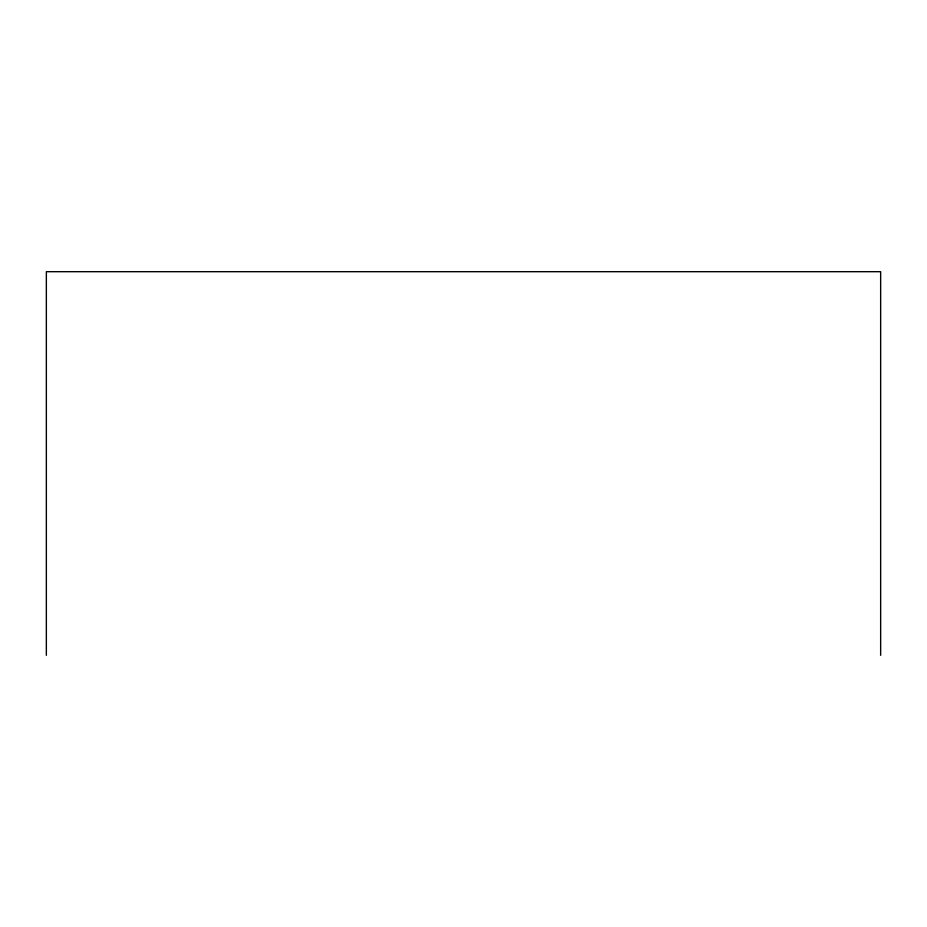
<?xml version="1.0" encoding="UTF-8"?>
<svg xmlns="http://www.w3.org/2000/svg" width="927" height="927" viewBox="0 0 927 927"><rect width="100%" height="100%" fill="white"/><g stroke="black" fill="none" stroke-linecap="round" stroke-linejoin="round"><path stroke-width="1.39" d="M880.65 655.308L880.65 271.692L46.35 271.692L46.35 655.308"/></g></svg>
